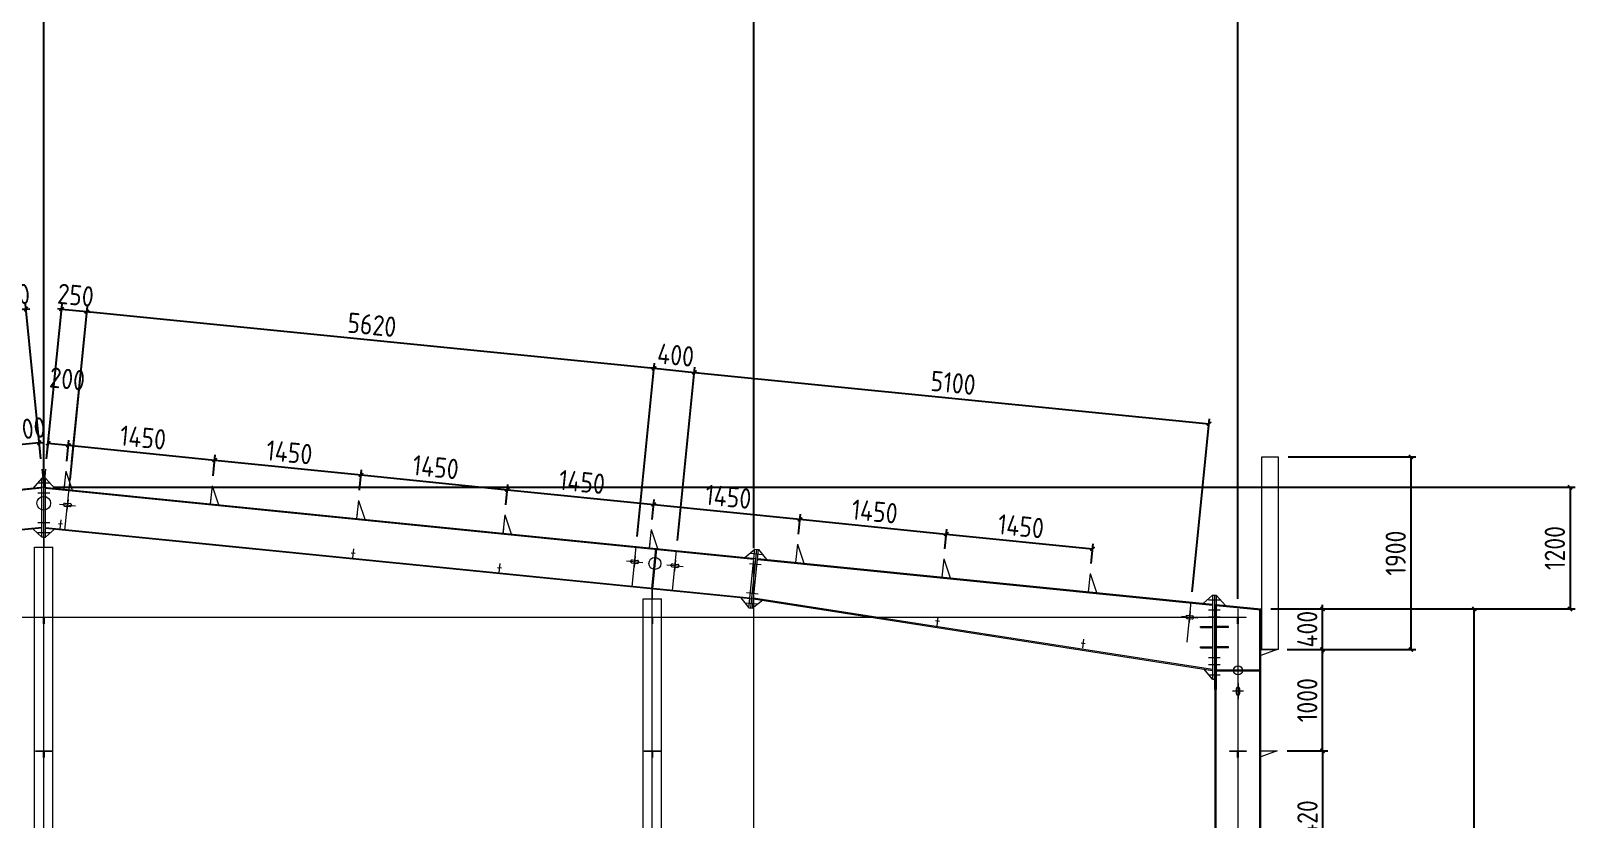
# Model space of a CAD drawing. Extents: x 485428 to 797698, y 56414 to 211814.
# Drawn here: x 654155 to 669381, y 138624 to 146398 of the extents above; entities that cross this region are included whole.
import ezdxf

# ---------------------------------------------------------------- set-up
doc = ezdxf.new("R2010")
doc.units = 0
doc.header["$LTSCALE"] = 1000
doc.header["$MEASUREMENT"] = 0
doc.layers.add('DOTE', color=1, linetype='Continuous')
doc.styles.get("Standard").update_dxf_attribs({"font": 'gbenor.shx', "bigfont": 'gbcbig.shx'})
doc.dimstyles.get("Standard").update_dxf_attribs({"dimscale": 100, "dimtxt": 2, "dimasz": 0.4, "dimexe": 0.5, "dimexo": 1, "dimgap": 0.5, "dimtad": 1, "dimdec": 0, "dimzin": 0, "dimdsep": 46, "dimtxsty": 'Standard', "dimblk": 'ARCHTICK', "dimcen": 0.09, "dimadec": 0, "dimazin": 0, "dimtfac": 1, "dimtdec": 0, "dimtix": 1, "dimtmove": 2, "dimatfit": 3, "dimfxl": 1, "dimtolj": 1, "dimtzin": 0, "dimarcsym": 0})

# ---------------------------------------------------------------- blocks, each defined once
blk = doc.blocks.new('_ArchTick')
at = {"color": 0, "linetype": 'ByBlock', "const_width": 0.4}
blk.add_lwpolyline([(-0.5, -0.5), (0.5, 0.5)], dxfattribs=at)
blk = doc.blocks.new('*D112')
at = {"color": 3, "lineweight": -2}
for p, q in [((654282, 141997), (654282, 146909)), ((654282, 146859), (661282, 146859)), ((661282, 141297), (661282, 146909))]:
    blk.add_line(p, q, dxfattribs=at)
at = {"layer": 'Defpoints', "color": 0}
for p in [(661282, 146859), (654282, 141897), (661282, 141197)]:
    blk.add_point(p, dxfattribs=at)
at = {"color": 3, "lineweight": -2, "xscale": 40, "yscale": 40, "zscale": 40, "rotation": 180}
blk.add_blockref('_ArchTick', (654282, 146859), dxfattribs=at)
at = {"color": 3, "lineweight": -2, "xscale": 40, "yscale": 40, "zscale": 40}
blk.add_blockref('_ArchTick', (661282, 146859), dxfattribs=at)
at = {"color": 0, "lineweight": 15, "insert": (657782, 147009), "char_height": 200, "attachment_point": 5}
blk.add_mtext('\\A1;7000', dxfattribs=at)
blk = doc.blocks.new('*D113')
at = {"color": 3, "lineweight": -2}
for p, q in [((647282, 143597), (647282, 146907)), ((647282, 146857), (654282, 146857)), ((654282, 142087), (654282, 146907))]:
    blk.add_line(p, q, dxfattribs=at)
at = {"layer": 'Defpoints', "color": 0}
for p in [(654282, 146857), (647282, 143497), (654282, 141987)]:
    blk.add_point(p, dxfattribs=at)
at = {"color": 3, "lineweight": -2, "xscale": 40, "yscale": 40, "zscale": 40, "rotation": 180}
blk.add_blockref('_ArchTick', (647282, 146857), dxfattribs=at)
at = {"color": 3, "lineweight": -2, "xscale": 40, "yscale": 40, "zscale": 40}
blk.add_blockref('_ArchTick', (654282, 146857), dxfattribs=at)
at = {"color": 0, "lineweight": 15, "insert": (650782, 147007), "char_height": 200, "attachment_point": 5}
blk.add_mtext('\\A1;7000', dxfattribs=at)
blk = doc.blocks.new('*D120')
at = {"color": 3, "lineweight": -2}
for p, q in [((661282, 141297), (661282, 146909)), ((661282, 146859), (666057, 146859)), ((666057, 140797), (666057, 146909))]:
    blk.add_line(p, q, dxfattribs=at)
at = {"layer": 'Defpoints', "color": 0}
for p in [(666057, 146859), (661282, 141197), (666057, 140697)]:
    blk.add_point(p, dxfattribs=at)
at = {"color": 3, "lineweight": -2, "xscale": 40, "yscale": 40, "zscale": 40, "rotation": 180}
blk.add_blockref('_ArchTick', (661282, 146859), dxfattribs=at)
at = {"color": 3, "lineweight": -2, "xscale": 40, "yscale": 40, "zscale": 40}
blk.add_blockref('_ArchTick', (666057, 146859), dxfattribs=at)
at = {"color": 0, "lineweight": 15, "insert": (663670, 147009), "char_height": 200, "attachment_point": 5}
blk.add_mtext('\\A1;4775', dxfattribs=at)
blk = doc.blocks.new('*D126')
at = {"color": 3, "lineweight": -2}
for p, q in [((666542, 139297), (666942, 139297)), ((666892, 137877), (666892, 139297)), ((666542, 137877), (666942, 137877))]:
    blk.add_line(p, q, dxfattribs=at)
at = {"layer": 'Defpoints', "color": 0}
for p in [(666442, 139297), (666892, 139297), (666442, 137877)]:
    blk.add_point(p, dxfattribs=at)
at = {"color": 3, "lineweight": -2, "xscale": 40, "yscale": 40, "zscale": 40}
for p, rotation in [((666892, 139297), 90), ((666892, 137877), 270)]:
    blk.add_blockref('_ArchTick', p, dxfattribs=dict(at, rotation=rotation))
at = {"color": 0, "lineweight": 15, "insert": (666742, 138587), "char_height": 200, "attachment_point": 5, "rotation": 90}
blk.add_mtext('\\A1;1420', dxfattribs=at)
blk = doc.blocks.new('*D129')
at = {"color": 3, "lineweight": -2}
for p, q in [((666382, 140697), (668437, 140697)), ((668387, 130697), (668387, 140697)), ((666402, 130697), (668437, 130697))]:
    blk.add_line(p, q, dxfattribs=at)
at = {"layer": 'Defpoints', "color": 0}
for p in [(666282, 140697), (668387, 140697), (666302, 130697)]:
    blk.add_point(p, dxfattribs=at)
at = {"color": 3, "lineweight": -2, "xscale": 40, "yscale": 40, "zscale": 40}
for p, rotation in [((668387, 140697), 90), ((668387, 130697), 270)]:
    blk.add_blockref('_ArchTick', p, dxfattribs=dict(at, rotation=rotation))
at = {"color": 0, "lineweight": 15, "insert": (668237, 135697), "char_height": 200, "attachment_point": 5, "rotation": 90}
blk.add_mtext('\\A1;10000', dxfattribs=at)
blk = doc.blocks.new('*D130')
at = {"color": 0, "lineweight": -2}
for p, q in [((654055, 142155), (654034, 142364)), ((654254, 142176), (654233, 142384)), ((654039, 142315), (653999, 142311)), ((654238, 142335), (654039, 142315)), ((654238, 142335), (654278, 142339))]:
    blk.add_line(p, q, dxfattribs=at)
at = {"layer": 'Defpoints', "color": 0}
for p in [(654039, 142315), (654264, 142076), (654065, 142056)]:
    blk.add_point(p, dxfattribs=at)
at = {"color": 0, "lineweight": -2, "xscale": 40, "yscale": 40, "zscale": 40}
for p, rotation in [((654238, 142335), 185.7774216431964), ((654039, 142315), 5.777421643196451)]:
    blk.add_blockref('_ArchTick', p, dxfattribs=dict(at, rotation=rotation))
at = {"color": 0, "lineweight": 15, "insert": (654124, 142474), "char_height": 200, "attachment_point": 5, "rotation": 5.7774}
blk.add_mtext('\\A1;200', dxfattribs=at)
blk = doc.blocks.new('*D138')
at = {"color": 3, "lineweight": -2}
for p, q in [((654310, 142176), (654331, 142381)), ((654326, 142331), (654525, 142311)), ((654509, 142155), (654530, 142361))]:
    blk.add_line(p, q, dxfattribs=at)
at = {"layer": 'Defpoints', "color": 0}
for p in [(654525, 142311), (654300, 142076), (654499, 142056)]:
    blk.add_point(p, dxfattribs=at)
at = {"color": 3, "lineweight": -2, "xscale": 40, "yscale": 40, "zscale": 40}
for p, rotation in [((654326, 142331), 174.2225783568036), ((654525, 142311), 354.2225783568036)]:
    blk.add_blockref('_ArchTick', p, dxfattribs=dict(at, rotation=rotation))
at = {"color": 0, "lineweight": 15, "insert": (654514, 142965), "char_height": 200, "attachment_point": 5, "rotation": 354.2226}
blk.add_mtext('\\A1;200', dxfattribs=at)
blk = doc.blocks.new('*D139')
at = {"color": 3, "lineweight": -2}
for p, q in [((654509, 142155), (654530, 142361)), ((654525, 142311), (655968, 142165)), ((655952, 142011), (655973, 142215))]:
    blk.add_line(p, q, dxfattribs=at)
at = {"layer": 'Defpoints', "color": 0}
for p in [(655968, 142165), (654499, 142056), (655942, 141912)]:
    blk.add_point(p, dxfattribs=at)
at = {"color": 3, "lineweight": -2, "xscale": 40, "yscale": 40, "zscale": 40}
for p, rotation in [((654525, 142311), 174.2225783568036), ((655968, 142165), 354.2225783568036)]:
    blk.add_blockref('_ArchTick', p, dxfattribs=dict(at, rotation=rotation))
at = {"color": 0, "lineweight": 15, "insert": (655261, 142387), "char_height": 200, "attachment_point": 5, "rotation": 354.2226}
blk.add_mtext('\\A1;1450', dxfattribs=at)
blk = doc.blocks.new('*D140')
at = {"color": 3, "lineweight": -2}
for p, q in [((655952, 142011), (655973, 142215)), ((655968, 142165), (657410, 142019)), ((657395, 141867), (657415, 142069))]:
    blk.add_line(p, q, dxfattribs=at)
at = {"layer": 'Defpoints', "color": 0}
for p in [(655942, 141912), (657410, 142019), (657385, 141768)]:
    blk.add_point(p, dxfattribs=at)
at = {"color": 3, "lineweight": -2, "xscale": 40, "yscale": 40, "zscale": 40}
for p, rotation in [((655968, 142165), 174.2225783568036), ((657410, 142019), 354.2225783568036)]:
    blk.add_blockref('_ArchTick', p, dxfattribs=dict(at, rotation=rotation))
at = {"color": 0, "lineweight": 15, "insert": (656704, 142241), "char_height": 200, "attachment_point": 5, "rotation": 354.2226}
blk.add_mtext('\\A1;1450', dxfattribs=at)
blk = doc.blocks.new('*D141')
at = {"color": 3, "lineweight": -2}
for p, q in [((657395, 141867), (657415, 142069)), ((657410, 142019), (658853, 141873)), ((658838, 141723), (658858, 141923))]:
    blk.add_line(p, q, dxfattribs=at)
at = {"layer": 'Defpoints', "color": 0}
for p in [(657385, 141768), (658853, 141873), (658828, 141623)]:
    blk.add_point(p, dxfattribs=at)
at = {"color": 3, "lineweight": -2, "xscale": 40, "yscale": 40, "zscale": 40}
for p, rotation in [((657410, 142019), 174.2225783568036), ((658853, 141873), 354.2225783568036)]:
    blk.add_blockref('_ArchTick', p, dxfattribs=dict(at, rotation=rotation))
at = {"color": 0, "lineweight": 15, "insert": (658147, 142095), "char_height": 200, "attachment_point": 5, "rotation": 354.2226}
blk.add_mtext('\\A1;1450', dxfattribs=at)
blk = doc.blocks.new('*D142')
at = {"color": 3, "lineweight": -2}
for p, q in [((658838, 141723), (658858, 141923)), ((658853, 141873), (660296, 141727)), ((660281, 141579), (660301, 141777))]:
    blk.add_line(p, q, dxfattribs=at)
at = {"layer": 'Defpoints', "color": 0}
for p in [(658828, 141623), (660296, 141727), (660270, 141479)]:
    blk.add_point(p, dxfattribs=at)
at = {"color": 3, "lineweight": -2, "xscale": 40, "yscale": 40, "zscale": 40}
for p, rotation in [((658853, 141873), 174.2225783568036), ((660296, 141727), 354.2225783568036)]:
    blk.add_blockref('_ArchTick', p, dxfattribs=dict(at, rotation=rotation))
at = {"color": 0, "lineweight": 15, "insert": (659589, 141949), "char_height": 200, "attachment_point": 5, "rotation": 354.2226}
blk.add_mtext('\\A1;1450', dxfattribs=at)
blk = doc.blocks.new('*D143')
at = {"color": 3, "lineweight": -2}
for p, q in [((660281, 141579), (660301, 141777)), ((660296, 141727), (661738, 141581)), ((661723, 141434), (661743, 141631))]:
    blk.add_line(p, q, dxfattribs=at)
at = {"layer": 'Defpoints', "color": 0}
for p in [(660270, 141479), (661738, 141581), (661713, 141335)]:
    blk.add_point(p, dxfattribs=at)
at = {"color": 3, "lineweight": -2, "xscale": 40, "yscale": 40, "zscale": 40}
for p, rotation in [((660296, 141727), 174.2225783568036), ((661738, 141581), 354.2225783568036)]:
    blk.add_blockref('_ArchTick', p, dxfattribs=dict(at, rotation=rotation))
at = {"color": 0, "lineweight": 15, "insert": (661032, 141803), "char_height": 200, "attachment_point": 5, "rotation": 354.2226}
blk.add_mtext('\\A1;1450', dxfattribs=at)
blk = doc.blocks.new('*D144')
at = {"color": 3, "lineweight": -2}
for p, q in [((661723, 141434), (661743, 141631)), ((661738, 141581), (663181, 141435)), ((663166, 141290), (663186, 141485))]:
    blk.add_line(p, q, dxfattribs=at)
at = {"layer": 'Defpoints', "color": 0}
for p in [(661713, 141335), (663181, 141435), (663156, 141190)]:
    blk.add_point(p, dxfattribs=at)
at = {"color": 3, "lineweight": -2, "xscale": 40, "yscale": 40, "zscale": 40}
for p, rotation in [((661738, 141581), 174.2225783568036), ((663181, 141435), 354.2225783568036)]:
    blk.add_blockref('_ArchTick', p, dxfattribs=dict(at, rotation=rotation))
at = {"color": 0, "lineweight": 15, "insert": (662475, 141658), "char_height": 200, "attachment_point": 5, "rotation": 354.2226}
blk.add_mtext('\\A1;1450', dxfattribs=at)
blk = doc.blocks.new('*D145')
at = {"color": 3, "lineweight": -2}
for p, q in [((663166, 141290), (663186, 141485)), ((663181, 141435), (664623, 141289)), ((664609, 141146), (664628, 141339))]:
    blk.add_line(p, q, dxfattribs=at)
at = {"layer": 'Defpoints', "color": 0}
for p in [(663156, 141190), (664623, 141289), (664599, 141046)]:
    blk.add_point(p, dxfattribs=at)
at = {"color": 3, "lineweight": -2, "xscale": 40, "yscale": 40, "zscale": 40}
for p, rotation in [((663181, 141435), 174.2225783568036), ((664623, 141289), 354.2225783568036)]:
    blk.add_blockref('_ArchTick', p, dxfattribs=dict(at, rotation=rotation))
at = {"color": 0, "lineweight": 15, "insert": (663917, 141512), "char_height": 200, "attachment_point": 5, "rotation": 354.2226}
blk.add_mtext('\\A1;1450', dxfattribs=at)
blk = doc.blocks.new('*D171')
at = {"color": 3, "lineweight": -2}
for p, q in [((654310, 142176), (654463, 143704)), ((654458, 143654), (654418, 143658)), ((654458, 143654), (654707, 143629)), ((654559, 142151), (654712, 143679)), ((654707, 143629), (654747, 143625))]:
    blk.add_line(p, q, dxfattribs=at)
at = {"layer": 'Defpoints', "color": 0}
for p in [(654707, 143629), (654300, 142076), (654549, 142051)]:
    blk.add_point(p, dxfattribs=at)
at = {"color": 3, "lineweight": -2, "xscale": 40, "yscale": 40, "zscale": 40}
for p, rotation in [((654458, 143654), 354.2894068625083), ((654707, 143629), 174.2894068625083)]:
    blk.add_blockref('_ArchTick', p, dxfattribs=dict(at, rotation=rotation))
at = {"color": 0, "lineweight": 15, "insert": (654597, 143791), "char_height": 200, "attachment_point": 5, "rotation": 354.2894}
blk.add_mtext('\\A1;250', dxfattribs=at)
blk = doc.blocks.new('*D172')
at = {"color": 3, "lineweight": -2}
for p, q in [((654541, 141972), (654712, 143679)), ((654707, 143629), (660299, 143070)), ((660133, 141412), (660304, 143120))]:
    blk.add_line(p, q, dxfattribs=at)
at = {"layer": 'Defpoints', "color": 0}
for p in [(660299, 143070), (654531, 141872), (660123, 141313)]:
    blk.add_point(p, dxfattribs=at)
at = {"color": 3, "lineweight": -2, "xscale": 40, "yscale": 40, "zscale": 40}
for p, rotation in [((654707, 143629), 174.2894068625084), ((660299, 143070), 354.2894068625084)]:
    blk.add_blockref('_ArchTick', p, dxfattribs=dict(at, rotation=rotation))
at = {"color": 0, "lineweight": 15, "insert": (657518, 143499), "char_height": 200, "attachment_point": 5, "rotation": 354.2894}
blk.add_mtext('\\A1;5620', dxfattribs=at)
blk = doc.blocks.new('*D173')
at = {"color": 3, "lineweight": -2}
for p, q in [((660133, 141412), (660304, 143120)), ((660299, 143070), (660259, 143074)), ((660299, 143070), (660697, 143030)), ((660531, 141373), (660702, 143080)), ((660697, 143030), (660737, 143026))]:
    blk.add_line(p, q, dxfattribs=at)
at = {"layer": 'Defpoints', "color": 0}
for p in [(660697, 143030), (660123, 141313), (660521, 141273)]:
    blk.add_point(p, dxfattribs=at)
at = {"color": 3, "lineweight": -2, "xscale": 40, "yscale": 40, "zscale": 40}
for p, rotation in [((660299, 143070), 354.2894068625084), ((660697, 143030), 174.2894068625084)]:
    blk.add_blockref('_ArchTick', p, dxfattribs=dict(at, rotation=rotation))
at = {"color": 0, "lineweight": 15, "insert": (660513, 143200), "char_height": 200, "attachment_point": 5, "rotation": 354.2894}
blk.add_mtext('\\A1;400', dxfattribs=at)
blk = doc.blocks.new('*D174')
at = {"color": 3, "lineweight": -2}
for p, q in [((660531, 141373), (660702, 143080)), ((660697, 143030), (665772, 142523)), ((665606, 140865), (665777, 142573))]:
    blk.add_line(p, q, dxfattribs=at)
at = {"layer": 'Defpoints', "color": 0}
for p in [(665772, 142523), (660521, 141273), (665596, 140766)]:
    blk.add_point(p, dxfattribs=at)
at = {"color": 3, "lineweight": -2, "xscale": 40, "yscale": 40, "zscale": 40}
for p, rotation in [((660697, 143030), 174.2894068625084), ((665772, 142523), 354.2894068625084)]:
    blk.add_blockref('_ArchTick', p, dxfattribs=dict(at, rotation=rotation))
at = {"color": 0, "lineweight": 15, "insert": (663249, 142926), "char_height": 200, "attachment_point": 5, "rotation": 354.2894}
blk.add_mtext('\\A1;5100', dxfattribs=at)
blk = doc.blocks.new('*D175')
at = {"color": 3, "lineweight": -2}
for p, q in [((653858, 143629), (653818, 143625)), ((654006, 142151), (653853, 143679)), ((654107, 143654), (653858, 143629)), ((654254, 142176), (654102, 143704)), ((654107, 143654), (654146, 143658))]:
    blk.add_line(p, q, dxfattribs=at)
at = {"layer": 'Defpoints', "color": 0}
for p in [(653858, 143629), (654264, 142076), (654016, 142051)]:
    blk.add_point(p, dxfattribs=at)
at = {"color": 3, "lineweight": -2, "xscale": 40, "yscale": 40, "zscale": 40}
for p, rotation in [((653858, 143629), 5.710593137491643), ((654107, 143654), 185.7105931374917)]:
    blk.add_blockref('_ArchTick', p, dxfattribs=dict(at, rotation=rotation))
at = {"color": 0, "lineweight": 15, "insert": (653967, 143791), "char_height": 200, "attachment_point": 5, "rotation": 5.7106}
blk.add_mtext('\\A1;250', dxfattribs=at)
blk = doc.blocks.new('*D3293')
at = {"color": 3, "lineweight": -2}
for p, q in [((666542, 140297), (666940, 140297)), ((666890, 139297), (666890, 140297)), ((666542, 139297), (666940, 139297))]:
    blk.add_line(p, q, dxfattribs=at)
at = {"layer": 'Defpoints', "color": 0}
for p in [(666442, 140297), (666890, 140297), (666442, 139297)]:
    blk.add_point(p, dxfattribs=at)
at = {"color": 3, "lineweight": -2, "xscale": 40, "yscale": 40, "zscale": 40}
for p, rotation in [((666890, 140297), 90), ((666890, 139297), 270)]:
    blk.add_blockref('_ArchTick', p, dxfattribs=dict(at, rotation=rotation))
at = {"color": 0, "lineweight": 15, "insert": (666740, 139797), "char_height": 200, "attachment_point": 5, "rotation": 90}
blk.add_mtext('\\A1;1000', dxfattribs=at)
blk = doc.blocks.new('*D3294')
at = {"color": 3, "lineweight": -2}
for p, q in [((666382, 140697), (666940, 140697)), ((666890, 140697), (666890, 140737)), ((666890, 140297), (666890, 140697)), ((666542, 140297), (666940, 140297)), ((666890, 140297), (666890, 140257))]:
    blk.add_line(p, q, dxfattribs=at)
at = {"layer": 'Defpoints', "color": 0}
for p in [(666282, 140697), (666890, 140697), (666442, 140297)]:
    blk.add_point(p, dxfattribs=at)
at = {"color": 3, "lineweight": -2, "xscale": 40, "yscale": 40, "zscale": 40}
for p, rotation in [((666890, 140697), 270), ((666890, 140297), 90)]:
    blk.add_blockref('_ArchTick', p, dxfattribs=dict(at, rotation=rotation))
at = {"color": 0, "lineweight": 15, "insert": (666740, 140497), "char_height": 200, "attachment_point": 5, "rotation": 90}
blk.add_mtext('\\A1;400', dxfattribs=at)
blk = doc.blocks.new('*D3374')
at = {"color": 3, "lineweight": -2}
for p, q in [((666552, 142197), (667812, 142197)), ((667762, 142197), (667762, 140297)), ((666552, 140297), (667812, 140297))]:
    blk.add_line(p, q, dxfattribs=at)
at = {"layer": 'Defpoints', "color": 0}
for p in [(666452, 142197), (666452, 140297), (667762, 140297)]:
    blk.add_point(p, dxfattribs=at)
at = {"color": 3, "lineweight": -2, "xscale": 40, "yscale": 40, "zscale": 40}
for p, rotation in [((667762, 142197), 90), ((667762, 140297), 270)]:
    blk.add_blockref('_ArchTick', p, dxfattribs=dict(at, rotation=rotation))
at = {"color": 0, "lineweight": 15, "insert": (667612, 141247), "char_height": 200, "attachment_point": 5, "rotation": 90}
blk.add_mtext('\\A1;1900', dxfattribs=at)
blk = doc.blocks.new('*D3495')
at = {"color": 0, "lineweight": -2}
for p, q in [((654382, 141897), (669381, 141897)), ((669331, 141897), (669331, 140697)), ((666382, 140697), (669381, 140697))]:
    blk.add_line(p, q, dxfattribs=at)
at = {"layer": 'Defpoints', "color": 0}
for p in [(654282, 141897), (666282, 140697), (669331, 140697)]:
    blk.add_point(p, dxfattribs=at)
at = {"color": 0, "lineweight": -2, "xscale": 40, "yscale": 40, "zscale": 40}
for p, rotation in [((669331, 141897), 90), ((669331, 140697), 270)]:
    blk.add_blockref('_ArchTick', p, dxfattribs=dict(at, rotation=rotation))
at = {"color": 0, "insert": (669181, 141297), "char_height": 200, "attachment_point": 5, "rotation": 90}
blk.add_mtext('\\A1;1200', dxfattribs=at)

msp = doc.modelspace()

# ---------------------------------------------------------------- linework, layer by layer
at = {"color": 2, "lineweight": 15}
for p, q in [((654264.4, 142076.1), (654282.5, 141897)), ((654300.2, 142076.1), (654282.1, 141897)), ((654264.3, 141987), (654173, 141886)), ((654224.3, 141942), (654340.3, 141942)), ((654264.3, 141405), (654264.3, 141987)), ((654282.3, 141987), (654264.3, 141987)), ((654277.8, 141944.1), (654282.5, 141897)), ((654282.3, 141405), (654282.3, 141987)), ((654282.3, 141987), (654300.3, 141987)), ((654282.3, 141405), (654282.3, 141987)), ((654300.3, 141405), (654300.3, 141987)), ((654300.3, 141987), (654391.7, 141886)), ((654499.2, 142055.9), (654481.1, 141876.8)), ((654485.8, 141924.2), (654481.1, 141877.1)), ((654499.2, 142055.9), (654560.7, 141869.1)), ((655942, 141911.9), (655923.9, 141732.8)), ((655942, 141911.9), (656003.5, 141725.1)), ((654224.3, 141842), (654340.3, 141842)), ((655928.8, 141781.9), (655924.1, 141734.7)), ((657384.8, 141767.6), (657366.7, 141588.5)), ((657384.8, 141767.6), (657446.3, 141580.8)), ((657371.8, 141639.3), (657367.1, 141592.1)), ((658827.6, 141623.3), (658809.5, 141444.2)), ((658827.6, 141623.3), (658889.1, 141436.5)), ((654176.6, 141484.4), (654264.3, 141405)), ((654224.3, 141550), (654340.3, 141550)), ((654224.3, 141450), (654340.3, 141450)), ((654388.1, 141484.4), (654300.3, 141405)), ((654450.7, 141576.6), (654441.7, 141487.1)), ((658814.8, 141496.7), (658810.1, 141449.5)), ((660270.5, 141479), (660252.3, 141300)), ((660270.5, 141479), (660332, 141292.2)), ((654282.3, 141405), (654264.3, 141405)), ((654282.3, 141405), (654300.3, 141405)), ((654282.3, 141405), (654282.3, 141305)), ((660257.7, 141354.1), (660253, 141306.9)), ((661713.2, 141334.8), (661695.1, 141155.7)), ((661713.2, 141334.8), (661774.8, 141148)), ((657336.3, 141288.1), (657327.3, 141198.5)), ((660277.3, 140895.5), (660317.1, 141293.5)), ((660287.3, 140894.5), (660327.1, 141292.5)), ((661194.8, 141205.7), (661293.3, 141286.3)), ((661235.5, 140709.2), (661293.3, 141286.3)), ((661239, 141146), (661354.5, 141134.5)), ((661249, 141245.5), (661364.4, 141234)), ((661253.5, 140707.4), (661311.2, 141284.5)), ((661271.4, 140705.6), (661329.1, 141282.7)), ((661293.3, 141286.3), (661329.1, 141282.7)), ((661329.1, 141282.7), (661409.7, 141184.2)), ((663156, 141190.5), (663137.9, 141011.4)), ((663156, 141190.5), (663217.6, 141003.7)), ((658779.1, 141143.8), (658770.1, 141054.2)), ((664598.9, 141046.2), (664580.7, 140867.1)), ((664598.9, 141046.2), (664660.4, 140859.4)), ((660282.3, 140895), (660282.3, 140795)), ((661210.2, 140857.5), (661325.6, 140845.9)), ((661154.9, 140807.7), (661235.5, 140709.2)), ((661200.2, 140757.9), (661315.6, 140746.4)), ((661235.5, 140709.2), (661271.4, 140705.6)), ((661369.3, 140781.3), (661271.4, 140705.6)), ((665806.3, 140833), (665718.4, 140753.4)), ((665766.3, 140788), (665882.3, 140788)), ((665766.3, 140688), (665882.3, 140688)), ((665806.3, 140833), (665842.3, 140833)), ((665806.3, 140833), (665806.3, 140003)), ((665824.3, 140833), (665824.3, 139903)), ((665842.3, 140833), (665842.3, 139903)), ((665842.3, 140833), (665933.9, 140731.8)), ((665842.3, 140741), (666282.3, 140697)), ((665842.3, 140730.9), (666282.3, 140686.9)), ((654202.3, 140611), (654202.3, 140617)), ((654202.3, 140617), (654282.3, 140617)), ((654362.3, 140611), (654202.3, 140611)), ((654279.3, 140551), (654279.3, 140611)), ((654279.3, 140611), (654285.3, 140611)), ((654282.3, 140551), (654279.3, 140551)), ((654282.3, 140617), (654362.3, 140617)), ((654282.3, 140617), (654362.3, 140617)), ((654285.3, 140551), (654282.3, 140551)), ((654285.3, 140611), (654285.3, 140551)), ((654362.3, 140617), (654362.3, 140611)), ((660202.3, 140611), (660202.3, 140617)), ((660202.3, 140617), (660282.3, 140617)), ((660362.3, 140611), (660202.3, 140611)), ((660279.3, 140551), (660279.3, 140611)), ((660279.3, 140611), (660285.3, 140611)), ((660282.3, 140551), (660279.3, 140551)), ((660282.3, 140617), (660362.3, 140617)), ((660282.3, 140617), (660362.3, 140617)), ((660285.3, 140551), (660282.3, 140551)), ((660285.3, 140611), (660285.3, 140551)), ((660362.3, 140617), (660362.3, 140611)), ((663098.2, 140618.4), (663089.1, 140528.7)), ((665766.3, 140618), (665882.3, 140618)), ((665975.6, 140611), (665975.6, 140617)), ((665975.6, 140617), (666055.6, 140617)), ((666135.6, 140611), (665975.6, 140611)), ((666052.6, 140551), (666052.6, 140611)), ((666052.6, 140611), (666058.6, 140611)), ((666055.6, 140551), (666052.6, 140551)), ((666055.6, 140617), (666135.6, 140617)), ((666058.6, 140551), (666055.6, 140551)), ((666056.5, 140617), (666136.5, 140617)), ((666058.6, 140611), (666058.6, 140551)), ((666135.6, 140617), (666135.6, 140611)), ((664533.4, 140399), (664524.3, 140309.3)), ((665686.3, 140513), (665686.3, 140523)), ((665686.3, 140523), (665806.3, 140523)), ((665686.3, 140513), (665806.3, 140513)), ((665962.3, 140523), (665842.3, 140523)), ((665962.3, 140513), (665842.3, 140513)), ((665962.3, 140513), (665962.3, 140523)), ((665686.3, 140313), (665686.3, 140323)), ((665686.3, 140323), (665806.3, 140323)), ((665686.3, 140313), (665806.3, 140313)), ((665962.3, 140323), (665842.3, 140323)), ((665962.3, 140313), (665842.3, 140313)), ((665962.3, 140313), (665962.3, 140323)), ((666282.3, 140297), (666442.3, 140297)), ((666442.3, 140297), (666282.3, 140237)), ((665806.3, 140003), (665719, 140104.9)), ((665766.3, 140218), (665882.3, 140218)), ((665766.3, 140148), (665882.3, 140148)), ((665842.3, 140095.7), (666272.3, 140095.7)), ((665842.3, 140085.7), (666272.3, 140085.7)), ((665766.3, 140048), (665882.3, 140048)), ((665806.3, 140003), (665824.3, 140003)), ((665842.3, 139903), (665824.3, 139903)), ((654202.3, 139291), (654202.3, 139297)), ((654202.3, 139297), (654282.3, 139297)), ((654362.3, 139291), (654202.3, 139291)), ((654279.3, 139231), (654279.3, 139291)), ((654279.3, 139291), (654285.3, 139291)), ((654282.3, 139231), (654279.3, 139231)), ((654282.3, 139297), (654362.3, 139297)), ((654285.3, 139231), (654282.3, 139231)), ((654285.3, 139291), (654285.3, 139231)), ((654362.3, 139297), (654362.3, 139291)), ((660202.3, 139291), (660202.3, 139297)), ((660202.3, 139297), (660282.3, 139297)), ((660362.3, 139291), (660202.3, 139291)), ((660279.3, 139231), (660279.3, 139291)), ((660279.3, 139291), (660285.3, 139291)), ((660282.3, 139231), (660279.3, 139231)), ((660282.3, 139297), (660362.3, 139297)), ((660285.3, 139231), (660282.3, 139231)), ((660285.3, 139291), (660285.3, 139231)), ((660362.3, 139297), (660362.3, 139291)), ((665976.5, 139291), (665976.5, 139297)), ((665976.5, 139297), (666056.5, 139297)), ((666136.5, 139291), (665976.5, 139291)), ((666053.5, 139231), (666053.5, 139291)), ((666053.5, 139291), (666059.5, 139291)), ((666056.5, 139231), (666053.5, 139231)), ((666056.5, 139297), (666136.5, 139297)), ((666059.5, 139231), (666056.5, 139231)), ((666059.5, 139291), (666059.5, 139231)), ((666136.5, 139297), (666136.5, 139291)), ((666282.3, 139297), (666442.3, 139297)), ((666282.3, 139297), (666442.3, 139297)), ((666442.3, 139297), (666282.3, 139237))]:
    msp.add_line(p, q, dxfattribs=at)
at = {"color": 1, "lineweight": 15}
for p, q in [((654491.2, 141474.1), (654550.9, 142071.1)), ((660083.3, 140914.9), (660123.1, 141312.9)), ((660282.3, 140895), (660322.1, 141293)), ((660481.3, 140875.1), (660521.1, 141273.1)), ((660058.4, 140917.4), (660059.2, 140925.3)), ((660108.2, 140912.4), (660109, 140920.3)), ((665556, 140367.6), (665595.8, 140765.6))]:
    msp.add_line(p, q, dxfattribs=at)
at = {"color": 4, "lineweight": 15}
for p, q in [((666292.3, 140297), (666292.3, 142197)), ((666292.3, 142197), (666452.3, 142197)), ((666452.3, 142197), (666452.3, 140297)), ((666452.3, 140297), (666292.3, 140297))]:
    msp.add_line(p, q, dxfattribs=at)
at = {"lineweight": 15}
for p, q in [((654282.3, 141897), (647280.3, 141196.8)), ((654264.3, 141887.1), (647281.1, 141188.8)), ((654282.3, 141897), (661302.2, 141195)), ((654300.3, 141887.1), (661283.5, 141188.8)), ((654521.2, 141777.6), (654510.3, 141668.1)), ((654436.2, 141730.8), (654595.4, 141714.9)), ((654489.4, 141710.4), (654539.1, 141705.5)), ((654492.4, 141740.3), (654542.1, 141735.3)), ((654264.3, 141501.2), (647319.3, 140806.7)), ((654264.3, 141493.2), (647320.1, 140798.7)), ((654300.3, 141501.2), (661245.3, 140806.7)), ((654300.3, 141493.2), (661282.3, 140795)), ((654426.8, 141538.8), (654466.6, 141534.8)), ((654192.3, 141305), (654372.3, 141305)), ((657312.4, 141250.2), (657352.2, 141246.3)), ((660028.6, 141171.6), (660187.8, 141155.7)), ((660081.8, 141151.2), (660131.6, 141146.2)), ((660084.8, 141181), (660134.6, 141176.1)), ((660113.7, 141218.4), (660102.7, 141108.9)), ((660511.7, 141178.6), (660500.7, 141069.1)), ((661319.1, 141183.2), (665806.3, 140734.5)), ((661320.1, 141193.2), (665806.3, 140744.6)), ((658755.2, 141106), (658795, 141102)), ((660426.6, 141131.8), (660585.8, 141115.9)), ((660479.8, 141111.4), (660529.6, 141106.4)), ((660482.8, 141141.2), (660532.6, 141136.3)), ((660192.3, 140795), (660372.3, 140795)), ((661280.3, 140795.2), (665806.3, 140091.3)), ((661281.3, 140805.1), (665806.3, 140101.4)), ((642362.3, 140617), (666136.5, 140617)), ((663074.3, 140581.6), (663113.9, 140575.5)), ((665501.3, 140624.3), (665660.5, 140608.4)), ((665554.5, 140603.9), (665604.3, 140598.9)), ((665557.5, 140633.8), (665607.3, 140628.8)), ((665586.4, 140671.1), (665575.4, 140561.6)), ((664509.5, 140362.2), (664549.1, 140356.1)), ((666282.3, 140297), (666292.3, 140297)), ((666057.3, 139965.7), (666057.3, 139805.7)), ((666112.3, 139885.7), (666002.3, 139885.7)), ((666042.3, 139885.7), (666042.3, 139910.7)), ((666042.3, 139860.7), (666042.3, 139885.7)), ((666072.3, 139910.7), (666072.3, 139860.7))]:
    msp.add_line(p, q, dxfattribs=at)
for centre, radius in [((654282.3, 141739), 67.8), ((660307.3, 141145.3), 58.7), ((666057.3, 140090.8), 43.4)]:
    msp.add_circle(centre, radius, dxfattribs=at)
for centre, start, end in [((654490.9, 141725.4), 84.28941, 264.28941), ((654540.6, 141720.4), 264.28941, 84.28941), ((660083.3, 141166.1), 84.28941, 264.28941), ((660133.1, 141161.1), 264.28941, 84.28941), ((660481.3, 141126.3), 84.28941, 264.28941), ((660531.1, 141121.3), 264.28941, 84.28941), ((665556, 140618.8), 84.28941, 264.28941), ((665605.8, 140613.9), 264.28941, 84.28941), ((666057.3, 139910.7), 0, 180), ((666057.3, 139860.7), 180, 0)]:
    msp.add_arc(centre, 15, start, end, dxfattribs=at)
at = {"layer": 'DOTE', "lineweight": 15}
for p, q in [((654282.3, 130697), (654282.3, 141897)), ((661282.3, 130697), (661282.3, 141197)), ((660282.3, 130697), (660282.3, 140895)), ((666057.3, 130697), (666057.3, 140697))]:
    msp.add_line(p, q, dxfattribs=at)
at = {"layer": 'DOTE', "color": 0, "lineweight": 15}
for p, q in [((654192.3, 130717), (654192.3, 141305)), ((654372.3, 130717), (654372.3, 141305)), ((660192.3, 130717), (660192.3, 140795)), ((660372.3, 130717), (660372.3, 140795)), ((665842.3, 130717), (665842.3, 140741)), ((666272.3, 130717), (666272.3, 140687.9)), ((666282.3, 130717), (666282.3, 140697)), ((665832.3, 130717), (665832.3, 139903))]:
    msp.add_line(p, q, dxfattribs=at)

# ---------------------------------------------------------------- dimensions: what is measured, and where the dimension line sits
at = {"lineweight": 15}
for base, p1, p2, picture, middle in [((654282.3, 146857.4), (647282.3, 143497), (654282.3, 141987), '*D113', (650782.3, 147007.4)), ((661282.3, 146859.4), (654282.1, 141897), (661282.3, 141197), '*D112', (657782.2, 147009.4)), ((666057.3, 146859.4), (661282.3, 141197), (666057.3, 140697), '*D120', (663669.8, 147009.4))]:
    dim = msp.add_linear_dim(base=base, p1=p1, p2=p2, dimstyle='Standard', override={"dimclrd": 3, "dimclre": 3}, dxfattribs=at)
    dim.commit()
    dim.dimension.update_dxf_attribs({"geometry": picture, "text_midpoint": middle})
for p1, p2, distance, picture, middle in [((654264.4, 142076.1), (654015.7, 142051.2), -1586, '*D175', (653967.3, 143791.1)), ((654300.2, 142076.1), (654548.9, 142051.2), 1586, '*D171', (654597.3, 143791.1)), ((666452.3, 142197), (666452.3, 140297), 1309.8, '*D3374', (667612.1, 141247))]:
    dim = msp.add_aligned_dim(p1=p1, p2=p2, distance=distance, dimstyle='Standard', override={"dimclrd": 3, "dimclre": 3}, dxfattribs=at)
    dim.commit()
    dim.dimension.update_dxf_attribs({"geometry": picture, "text_midpoint": middle})
for base, p1, p2, angle, picture, middle in [((660298.8, 143070.1), (654531, 141872.1), (660123.1, 141312.9), 174.28941, '*D172', (657517.7, 143499)), ((660696.8, 143030.3), (660123.1, 141312.9), (660521.1, 141273.1), 174.28941, '*D173', (660512.8, 143199.5)), ((665771.5, 142522.9), (660521.1, 141273.1), (665595.8, 140765.6), 174.28941, '*D174', (663249.1, 142925.9)), ((655967.7, 142165.1), (654499.2, 142055.9), (655942, 141911.9), 174.22258, '*D139', (655261.4, 142387.4)), ((657410.3, 142019.2), (655942, 141911.9), (657384.8, 141767.6), 174.22258, '*D140', (656704.1, 142241.4)), ((658852.9, 141873.2), (657384.8, 141767.6), (658827.6, 141623.3), 174.22258, '*D141', (658146.7, 142095.4)), ((660295.6, 141727.2), (658827.6, 141623.3), (660270.5, 141479), 174.22258, '*D142', (659589.3, 141949.5)), ((661738.2, 141581.3), (660270.5, 141479), (661713.2, 141334.8), 174.22258, '*D143', (661032, 141803.5)), ((663180.8, 141435.3), (661713.2, 141334.8), (663156, 141190.5), 174.22258, '*D144', (662474.6, 141657.5)), ((664623.5, 141289.4), (663156, 141190.5), (664598.9, 141046.2), 174.22258, '*D145', (663917.2, 141511.6)), ((666889.5, 140697), (666442.3, 140297), (666282.3, 140697), 90, '*D3294', (666739.5, 140497)), ((668386.7, 140697), (666302.3, 130697), (666282.3, 140697), 90, '*D129', (668236.7, 135697)), ((666889.5, 140297), (666442.3, 139297), (666442.3, 140297), 90, '*D3293', (666739.5, 139797)), ((666891.7, 139297), (666442.3, 137877), (666442.3, 139297), 90, '*D126', (666741.7, 138587))]:
    dim = msp.add_linear_dim(base=base, p1=p1, p2=p2, angle=angle, dimstyle='Standard', override={"dimclrd": 3, "dimclre": 3}, dxfattribs=at)
    dim.commit()
    dim.dimension.update_dxf_attribs({"geometry": picture, "text_midpoint": middle})
dim = msp.add_linear_dim(base=(654525, 142311.1), p1=(654300.2, 142076.1), p2=(654499.2, 142055.9), angle=354.22258, dimstyle='Standard', override={"dimclrd": 3, "dimclre": 3}, dxfattribs=at)
dim.commit()
dim.dimension.update_dxf_attribs({"geometry": '*D138', "text_midpoint": (654513.9, 142965.2), "dimtype": 161})
dim = msp.add_aligned_dim(p1=(654264.4, 142076.1), p2=(654065.4, 142055.9), distance=-259.9, dimstyle='Standard', dxfattribs=at)
dim.commit()
dim.dimension.update_dxf_attribs({"geometry": '*D130', "text_midpoint": (654123.6, 142473.9)})
dim = msp.add_linear_dim(base=(669331, 140697), p1=(654282.1, 141897), p2=(666282.3, 140697), angle=90, dimstyle='Standard')
dim.commit()
dim.dimension.update_dxf_attribs({"geometry": '*D3495', "text_midpoint": (669181, 141297)})

doc.saveas('drawing.dxf')
